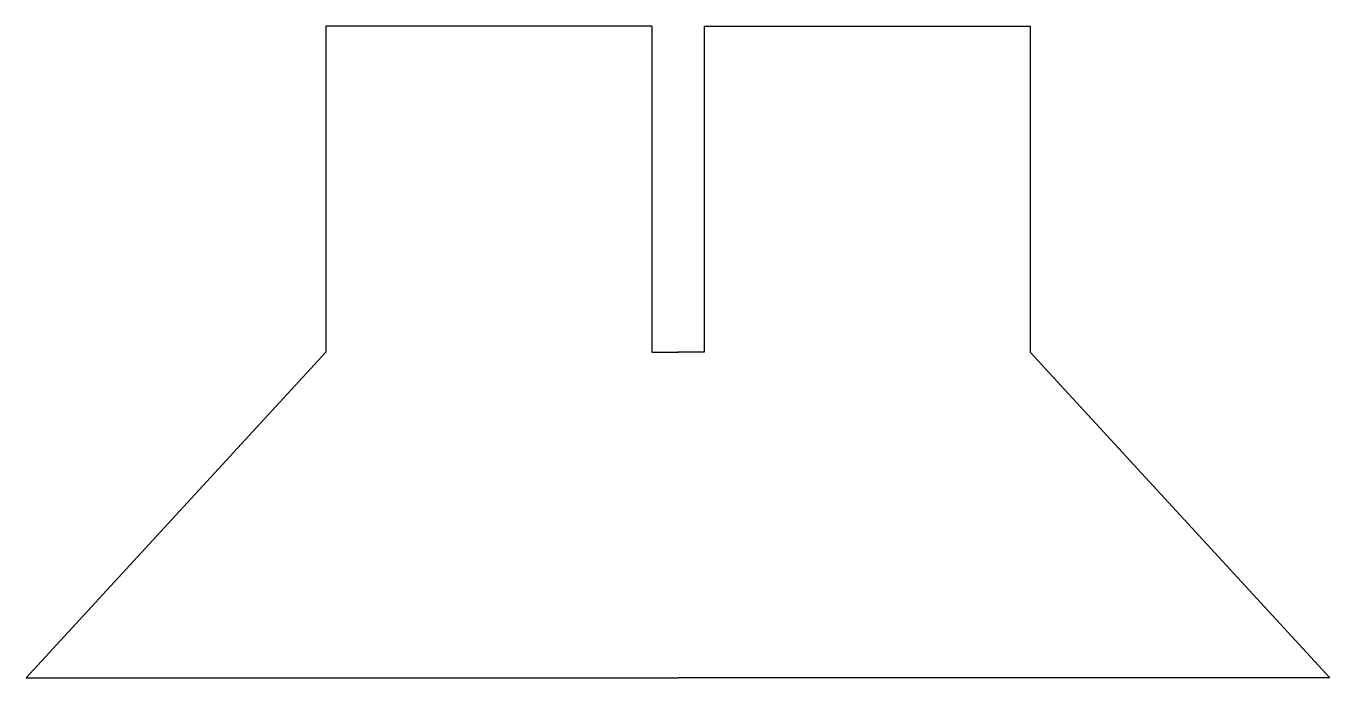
# Model space of a CAD drawing. Header units: inches. Extents: x -1.5 to 1.5, y -0.75 to 0.75.
import ezdxf

# ---------------------------------------------------------------- set-up
doc = ezdxf.new("R2010")
doc.units = ezdxf.units.IN
doc.layers.get('0').update_dxf_attribs({"linetype": 'CONTINUOUS'})

msp = doc.modelspace()

# ---------------------------------------------------------------- linework, layer by layer
for p, q in [((-0.06, 0.75), (-0.81, 0.75)), ((-0.81, 0.75), (-0.81, 0)), ((0.06, 0.75), (0.81, 0.75)), ((0.81, 0.75), (0.81, 0)), ((-0.06, 0.75), (-0.06, 0)), ((0.06, 0.75), (0.06, 0)), ((-0.81, 0), (-1.5, -0.75)), ((-0.06, 0), (0, 0)), ((0.06, 0), (0, 0)), ((0.81, 0), (1.5, -0.75)), ((-1.5, -0.75), (0, -0.75)), ((1.5, -0.75), (0, -0.75))]:
    msp.add_line(p, q)
msp.add_point((0, 0))

doc.saveas('drawing.dxf')
